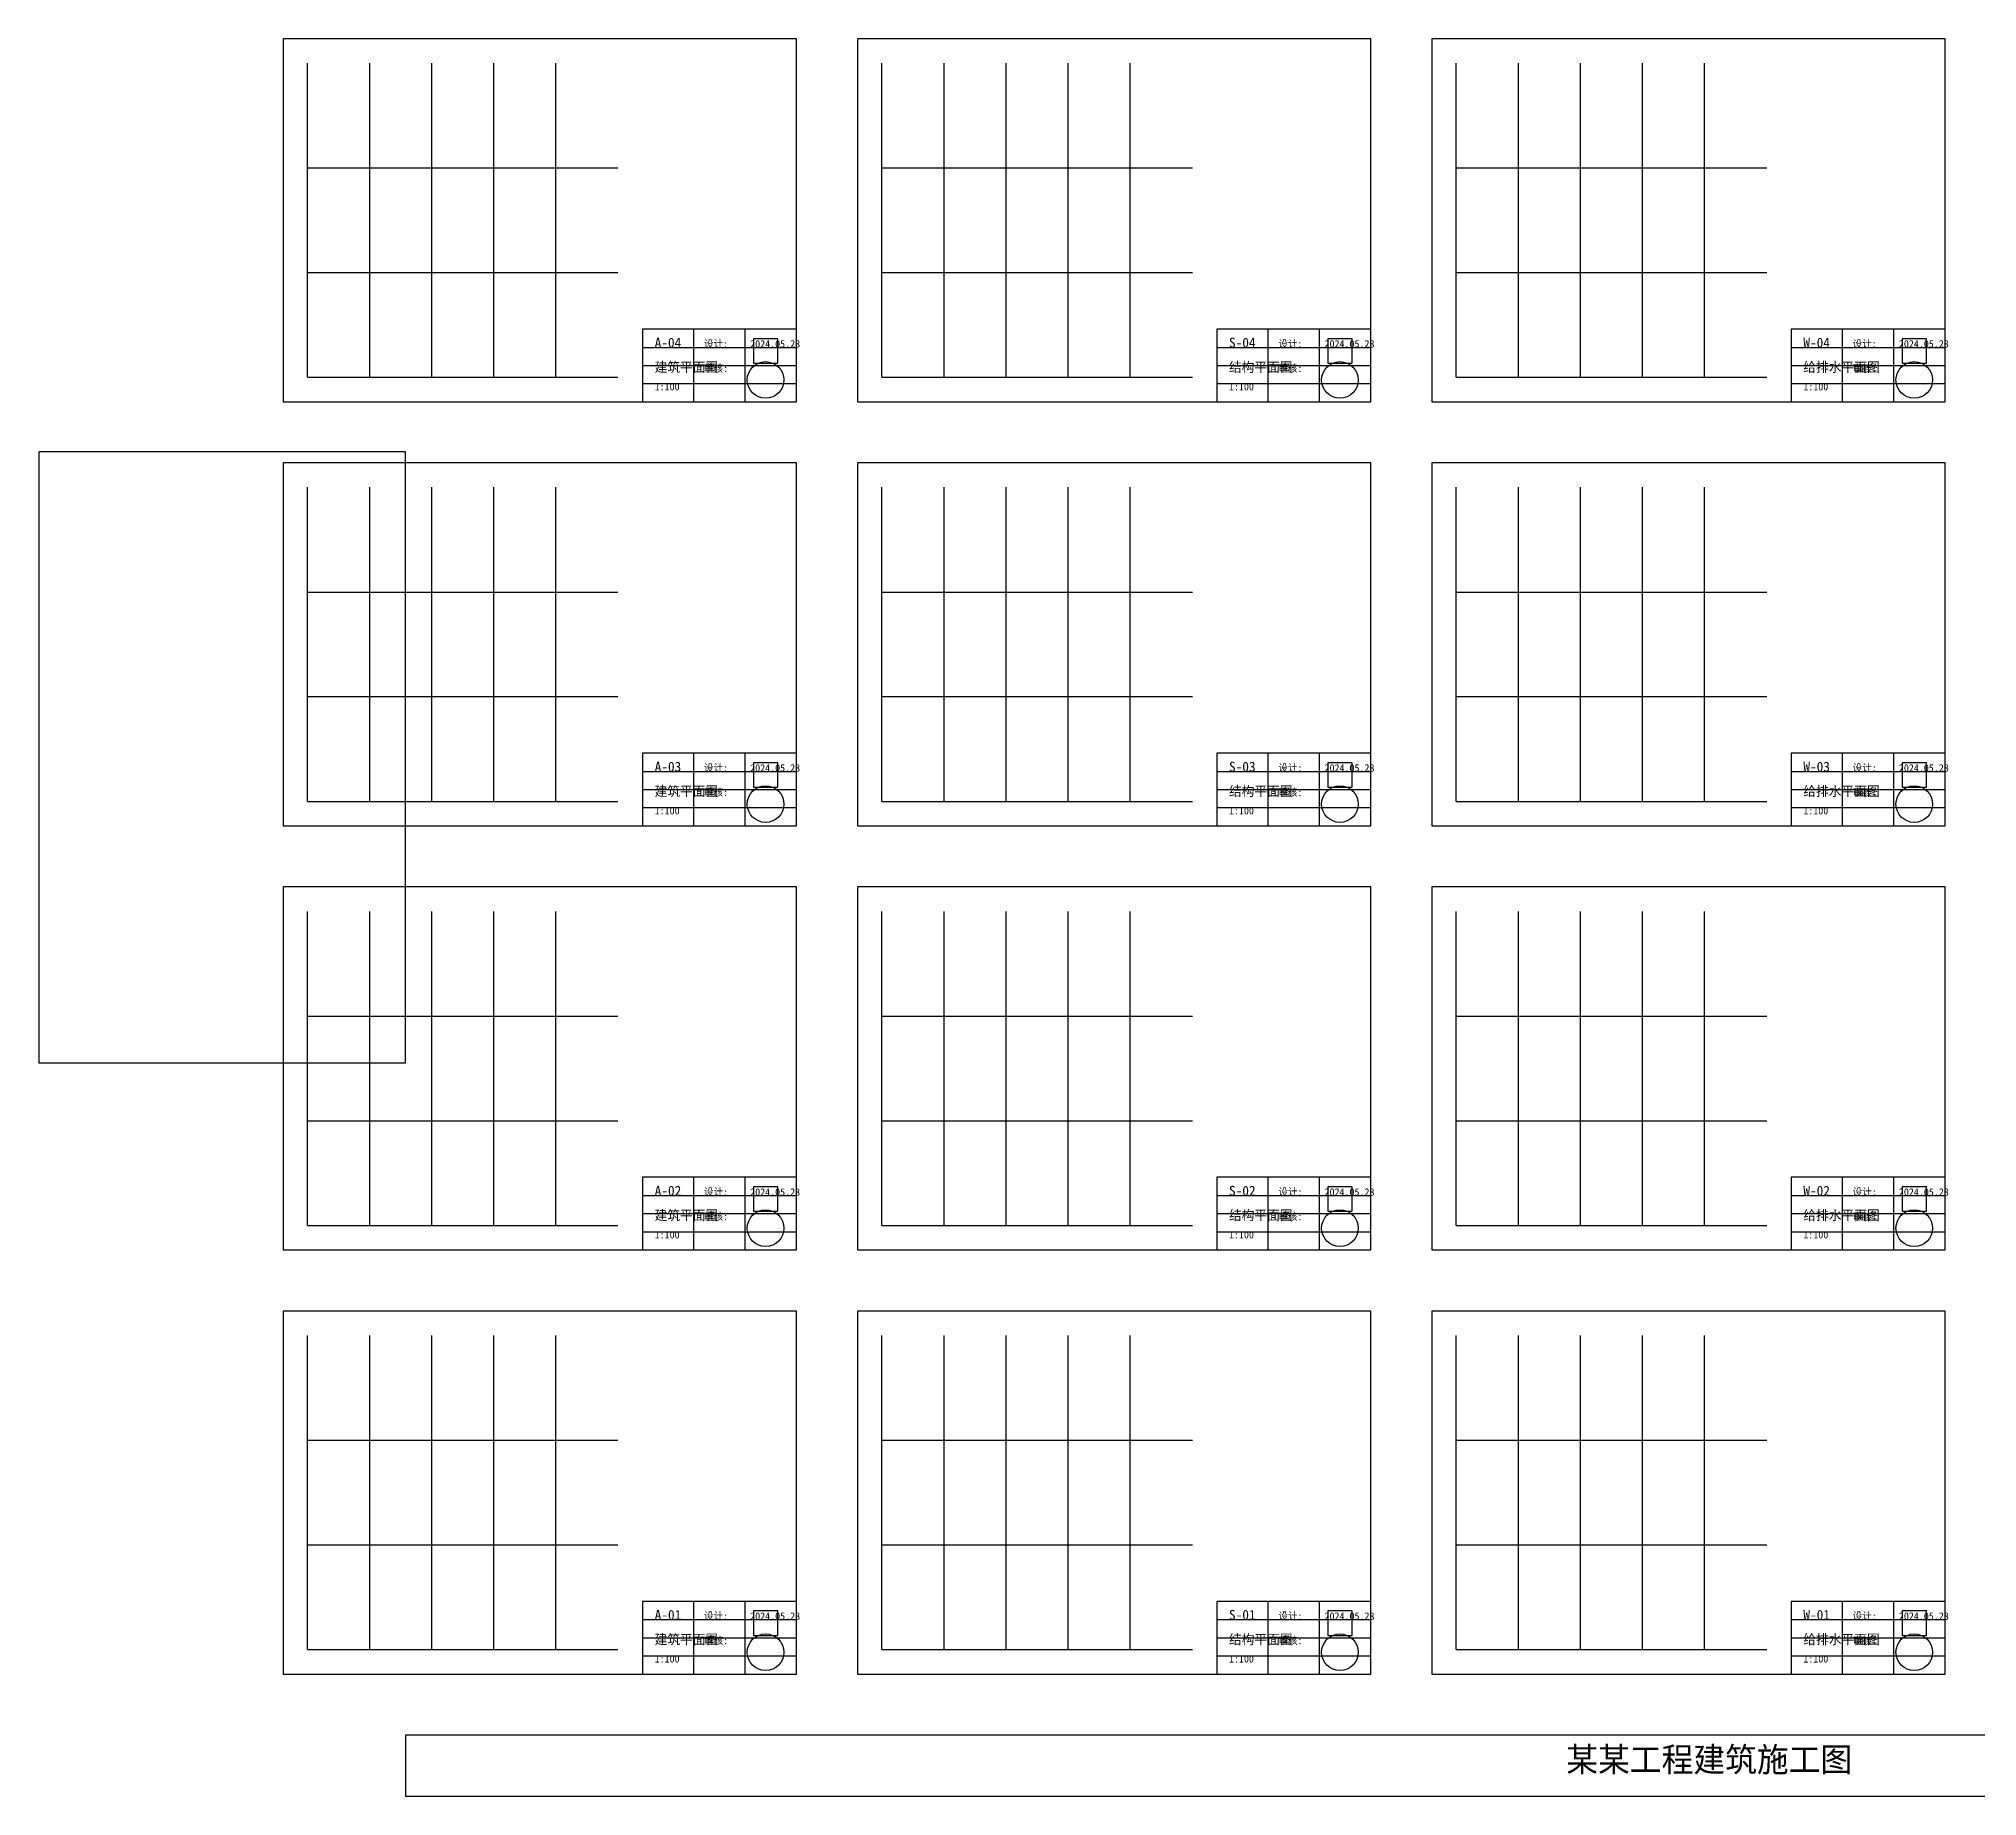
# Model space of a CAD drawing. Header units: metres. Extents: x -200 to 3300, y -100 to 2726.
# Drawn here: x -200 to 1386, y -100 to 1338 of the extents above; entities that cross this region are included whole.
import ezdxf

# ---------------------------------------------------------------- set-up
doc = ezdxf.new("R2010")
doc.units = ezdxf.units.M

msp = doc.modelspace()

# ---------------------------------------------------------------- linework, layer by layer
at = {"layer": 'CONTENT'}
for p, q in [((20, 1061), (20, 1318)), ((70.8, 1061), (70.8, 1318)), ((121.6, 1061), (121.6, 1318)), ((172.4, 1061), (172.4, 1318)), ((223.2, 1061), (223.2, 1318)), ((490, 1061), (490, 1318)), ((540.8, 1061), (540.8, 1318)), ((591.6, 1061), (591.6, 1318)), ((642.4, 1061), (642.4, 1318)), ((693.2, 1061), (693.2, 1318)), ((960, 1061), (960, 1318)), ((1010.8, 1061), (1010.8, 1318)), ((1061.6, 1061), (1061.6, 1318)), ((1112.4, 1061), (1112.4, 1318)), ((1163.2, 1061), (1163.2, 1318)), ((20, 1232.3), (274, 1232.3)), ((490, 1232.3), (744, 1232.3)), ((960, 1232.3), (1214, 1232.3)), ((20, 1146.7), (274, 1146.7)), ((490, 1146.7), (744, 1146.7)), ((960, 1146.7), (1214, 1146.7)), ((20, 1061), (274, 1061)), ((490, 1061), (744, 1061)), ((960, 1061), (1214, 1061)), ((20, 714), (20, 971)), ((70.8, 714), (70.8, 971)), ((121.6, 714), (121.6, 971)), ((172.4, 714), (172.4, 971)), ((223.2, 714), (223.2, 971)), ((490, 714), (490, 971)), ((540.8, 714), (540.8, 971)), ((591.6, 714), (591.6, 971)), ((642.4, 714), (642.4, 971)), ((693.2, 714), (693.2, 971)), ((960, 714), (960, 971)), ((1010.8, 714), (1010.8, 971)), ((1061.6, 714), (1061.6, 971)), ((1112.4, 714), (1112.4, 971)), ((1163.2, 714), (1163.2, 971)), ((20, 885.3), (274, 885.3)), ((490, 885.3), (744, 885.3)), ((960, 885.3), (1214, 885.3)), ((20, 799.7), (274, 799.7)), ((490, 799.7), (744, 799.7)), ((960, 799.7), (1214, 799.7)), ((20, 714), (274, 714)), ((490, 714), (744, 714)), ((960, 714), (1214, 714)), ((20, 367), (20, 624)), ((70.8, 367), (70.8, 624)), ((121.6, 367), (121.6, 624)), ((172.4, 367), (172.4, 624)), ((223.2, 367), (223.2, 624)), ((490, 367), (490, 624)), ((540.8, 367), (540.8, 624)), ((591.6, 367), (591.6, 624)), ((642.4, 367), (642.4, 624)), ((693.2, 367), (693.2, 624)), ((960, 367), (960, 624)), ((1010.8, 367), (1010.8, 624)), ((1061.6, 367), (1061.6, 624)), ((1112.4, 367), (1112.4, 624)), ((1163.2, 367), (1163.2, 624)), ((20, 538.3), (274, 538.3)), ((490, 538.3), (744, 538.3)), ((960, 538.3), (1214, 538.3)), ((20, 452.7), (274, 452.7)), ((490, 452.7), (744, 452.7)), ((960, 452.7), (1214, 452.7)), ((20, 367), (274, 367)), ((490, 367), (744, 367)), ((960, 367), (1214, 367)), ((20, 20), (20, 277)), ((70.8, 20), (70.8, 277)), ((121.6, 20), (121.6, 277)), ((172.4, 20), (172.4, 277)), ((223.2, 20), (223.2, 277)), ((490, 20), (490, 277)), ((540.8, 20), (540.8, 277)), ((591.6, 20), (591.6, 277)), ((642.4, 20), (642.4, 277)), ((693.2, 20), (693.2, 277)), ((960, 20), (960, 277)), ((1010.8, 20), (1010.8, 277)), ((1061.6, 20), (1061.6, 277)), ((1112.4, 20), (1112.4, 277)), ((1163.2, 20), (1163.2, 277)), ((20, 191.3), (274, 191.3)), ((490, 191.3), (744, 191.3)), ((960, 191.3), (1214, 191.3)), ((20, 105.7), (274, 105.7)), ((490, 105.7), (744, 105.7)), ((960, 105.7), (1214, 105.7)), ((20, 20), (274, 20)), ((490, 20), (744, 20)), ((960, 20), (1214, 20))]:
    msp.add_line(p, q, dxfattribs=at)
at = {"layer": 'DECORATION'}
for points in [[(-200, 500), (100, 500), (100, 1000), (-200, 1000), (-200, 500)], [(100, -100), (2000, -100), (2000, -50), (100, -50), (100, -100)]]:
    msp.add_lwpolyline(points, dxfattribs=at)
at = {"layer": 'FRAME'}
for points in [[(0, 1041), (420, 1041), (420, 1338), (0, 1338), (0, 1041)], [(470, 1041), (890, 1041), (890, 1338), (470, 1338), (470, 1041)], [(940, 1041), (1360, 1041), (1360, 1338), (940, 1338), (940, 1041)], [(0, 694), (420, 694), (420, 991), (0, 991), (0, 694)], [(470, 694), (890, 694), (890, 991), (470, 991), (470, 694)], [(940, 694), (1360, 694), (1360, 991), (940, 991), (940, 694)], [(0, 347), (420, 347), (420, 644), (0, 644), (0, 347)], [(470, 347), (890, 347), (890, 644), (470, 644), (470, 347)], [(940, 347), (1360, 347), (1360, 644), (940, 644), (940, 347)], [(0, 0), (420, 0), (420, 297), (0, 297), (0, 0)], [(470, 0), (890, 0), (890, 297), (470, 297), (470, 0)], [(940, 0), (1360, 0), (1360, 297), (940, 297), (940, 0)]]:
    msp.add_lwpolyline(points, dxfattribs=at)
at = {"layer": 'SEAL'}
for centre in [(394.8, 1058.8), (864.8, 1058.8), (1334.8, 1058.8), (394.8, 711.8), (864.8, 711.8), (1334.8, 711.8), (394.8, 364.8), (864.8, 364.8), (1334.8, 364.8), (394.8, 17.8), (864.8, 17.8), (1334.8, 17.8)]:
    msp.add_circle(centre, 15, dxfattribs=at)
at = {"layer": 'STAMP'}
for points in [[(384.8, 1072.6), (404.8, 1072.6), (404.8, 1092.6), (384.8, 1092.6), (384.8, 1072.6)], [(854.8, 1072.6), (874.8, 1072.6), (874.8, 1092.6), (854.8, 1092.6), (854.8, 1072.6)], [(1324.8, 1072.6), (1344.8, 1072.6), (1344.8, 1092.6), (1324.8, 1092.6), (1324.8, 1072.6)], [(384.8, 725.6), (404.8, 725.6), (404.8, 745.6), (384.8, 745.6), (384.8, 725.6)], [(854.8, 725.6), (874.8, 725.6), (874.8, 745.6), (854.8, 745.6), (854.8, 725.6)], [(1324.8, 725.6), (1344.8, 725.6), (1344.8, 745.6), (1324.8, 745.6), (1324.8, 725.6)], [(384.8, 378.6), (404.8, 378.6), (404.8, 398.6), (384.8, 398.6), (384.8, 378.6)], [(854.8, 378.6), (874.8, 378.6), (874.8, 398.6), (854.8, 398.6), (854.8, 378.6)], [(1324.8, 378.6), (1344.8, 378.6), (1344.8, 398.6), (1324.8, 398.6), (1324.8, 378.6)], [(384.8, 31.6), (404.8, 31.6), (404.8, 51.6), (384.8, 51.6), (384.8, 31.6)], [(854.8, 31.6), (874.8, 31.6), (874.8, 51.6), (854.8, 51.6), (854.8, 31.6)], [(1324.8, 31.6), (1344.8, 31.6), (1344.8, 51.6), (1324.8, 51.6), (1324.8, 31.6)]]:
    msp.add_lwpolyline(points, dxfattribs=at)
at = {"layer": 'TITLE_BLOCK'}
for points in [[(294, 1041), (420, 1041), (420, 1100.4), (294, 1100.4), (294, 1041)], [(764, 1041), (890, 1041), (890, 1100.4), (764, 1100.4), (764, 1041)], [(1234, 1041), (1360, 1041), (1360, 1100.4), (1234, 1100.4), (1234, 1041)], [(294, 694), (420, 694), (420, 753.4), (294, 753.4), (294, 694)], [(764, 694), (890, 694), (890, 753.4), (764, 753.4), (764, 694)], [(1234, 694), (1360, 694), (1360, 753.4), (1234, 753.4), (1234, 694)], [(294, 347), (420, 347), (420, 406.4), (294, 406.4), (294, 347)], [(764, 347), (890, 347), (890, 406.4), (764, 406.4), (764, 347)], [(1234, 347), (1360, 347), (1360, 406.4), (1234, 406.4), (1234, 347)], [(294, 0), (420, 0), (420, 59.4), (294, 59.4), (294, 0)], [(764, 0), (890, 0), (890, 59.4), (764, 59.4), (764, 0)], [(1234, 0), (1360, 0), (1360, 59.4), (1234, 59.4), (1234, 0)]]:
    msp.add_lwpolyline(points, dxfattribs=at)
at = {"layer": 'TITLE_LINES'}
for p, q in [((336, 1041), (336, 1100.4)), ((378, 1041), (378, 1100.4)), ((806, 1041), (806, 1100.4)), ((848, 1041), (848, 1100.4)), ((1276, 1041), (1276, 1100.4)), ((1318, 1041), (1318, 1100.4)), ((294, 1085.5), (420, 1085.5)), ((764, 1085.5), (890, 1085.5)), ((1234, 1085.5), (1360, 1085.5)), ((294, 1070.7), (420, 1070.7)), ((764, 1070.7), (890, 1070.7)), ((1234, 1070.7), (1360, 1070.7)), ((294, 1055.8), (420, 1055.8)), ((764, 1055.8), (890, 1055.8)), ((1234, 1055.8), (1360, 1055.8)), ((336, 694), (336, 753.4)), ((378, 694), (378, 753.4)), ((806, 694), (806, 753.4)), ((848, 694), (848, 753.4)), ((1276, 694), (1276, 753.4)), ((1318, 694), (1318, 753.4)), ((294, 738.5), (420, 738.5)), ((764, 738.5), (890, 738.5)), ((1234, 738.5), (1360, 738.5)), ((294, 723.7), (420, 723.7)), ((764, 723.7), (890, 723.7)), ((1234, 723.7), (1360, 723.7)), ((294, 708.9), (420, 708.9)), ((764, 708.9), (890, 708.9)), ((1234, 708.9), (1360, 708.9)), ((336, 347), (336, 406.4)), ((378, 347), (378, 406.4)), ((806, 347), (806, 406.4)), ((848, 347), (848, 406.4)), ((1276, 347), (1276, 406.4)), ((1318, 347), (1318, 406.4)), ((294, 391.6), (420, 391.6)), ((764, 391.6), (890, 391.6)), ((1234, 391.6), (1360, 391.6)), ((294, 376.7), (420, 376.7)), ((764, 376.7), (890, 376.7)), ((1234, 376.7), (1360, 376.7)), ((294, 361.9), (420, 361.9)), ((764, 361.9), (890, 361.9)), ((1234, 361.9), (1360, 361.9)), ((336, 0), (336, 59.4)), ((378, 0), (378, 59.4)), ((806, 0), (806, 59.4)), ((848, 0), (848, 59.4)), ((1276, 0), (1276, 59.4)), ((1318, 0), (1318, 59.4)), ((294, 44.6), (420, 44.6)), ((764, 44.6), (890, 44.6)), ((1234, 44.6), (1360, 44.6)), ((294, 29.7), (420, 29.7)), ((764, 29.7), (890, 29.7)), ((1234, 29.7), (1360, 29.7)), ((294, 14.9), (420, 14.9)), ((764, 14.9), (890, 14.9)), ((1234, 14.9), (1360, 14.9))]:
    msp.add_line(p, q, dxfattribs=at)

# ---------------------------------------------------------------- texts
at = {"layer": 'TEXT'}
for s, height, p in [('A-04', 8, (304, 1085.4)), ('设计:', 6, (344.4, 1085.4)), ('2024.05.28', 6, (382.2, 1085.4)), ('S-04', 8, (774, 1085.4)), ('设计:', 6, (814.4, 1085.4)), ('2024.05.28', 6, (852.2, 1085.4)), ('W-04', 8, (1244, 1085.4)), ('设计:', 6, (1284.4, 1085.4)), ('2024.05.28', 6, (1322.2, 1085.4)), ('建筑平面图', 8, (304, 1065.4)), ('审核:', 6, (344.4, 1065.4)), ('结构平面图', 8, (774, 1065.4)), ('审核:', 6, (814.4, 1065.4)), ('给排水平面图', 8, (1244, 1065.4)), ('审核:', 6, (1284.4, 1065.4)), ('1:100', 6, (304, 1050.4)), ('1:100', 6, (774, 1050.4)), ('1:100', 6, (1244, 1050.4)), ('A-03', 8, (304, 738.4)), ('S-03', 8, (774, 738.4)), ('W-03', 8, (1244, 738.4)), ('设计:', 6, (344.4, 738.4)), ('2024.05.28', 6, (382.2, 738.4)), ('设计:', 6, (814.4, 738.4)), ('2024.05.28', 6, (852.2, 738.4)), ('设计:', 6, (1284.4, 738.4)), ('2024.05.28', 6, (1322.2, 738.4)), ('建筑平面图', 8, (304, 718.4)), ('审核:', 6, (344.4, 718.4)), ('结构平面图', 8, (774, 718.4)), ('审核:', 6, (814.4, 718.4)), ('给排水平面图', 8, (1244, 718.4)), ('审核:', 6, (1284.4, 718.4)), ('1:100', 6, (304, 703.4)), ('1:100', 6, (774, 703.4)), ('1:100', 6, (1244, 703.4)), ('A-02', 8, (304, 391.4)), ('设计:', 6, (344.4, 391.4)), ('2024.05.28', 6, (382.2, 391.4)), ('S-02', 8, (774, 391.4)), ('设计:', 6, (814.4, 391.4)), ('2024.05.28', 6, (852.2, 391.4)), ('W-02', 8, (1244, 391.4)), ('设计:', 6, (1284.4, 391.4)), ('2024.05.28', 6, (1322.2, 391.4)), ('建筑平面图', 8, (304, 371.4)), ('审核:', 6, (344.4, 371.4)), ('结构平面图', 8, (774, 371.4)), ('审核:', 6, (814.4, 371.4)), ('给排水平面图', 8, (1244, 371.4)), ('审核:', 6, (1284.4, 371.4)), ('1:100', 6, (304, 356.4)), ('1:100', 6, (774, 356.4)), ('1:100', 6, (1244, 356.4)), ('A-01', 8, (304, 44.4)), ('设计:', 6, (344.4, 44.4)), ('2024.05.28', 6, (382.2, 44.4)), ('S-01', 8, (774, 44.4)), ('设计:', 6, (814.4, 44.4)), ('2024.05.28', 6, (852.2, 44.4)), ('W-01', 8, (1244, 44.4)), ('设计:', 6, (1284.4, 44.4)), ('2024.05.28', 6, (1322.2, 44.4)), ('建筑平面图', 8, (304, 24.4)), ('结构平面图', 8, (774, 24.4)), ('给排水平面图', 8, (1244, 24.4)), ('审核:', 6, (344.4, 24.4)), ('审核:', 6, (814.4, 24.4)), ('审核:', 6, (1284.4, 24.4)), ('1:100', 6, (304, 9.4)), ('1:100', 6, (774, 9.4)), ('1:100', 6, (1244, 9.4)), ('某某工程建筑施工图', 20, (1050, -80))]:
    msp.add_text(s, height=height, dxfattribs=at).set_placement(p)

doc.saveas('drawing.dxf')
